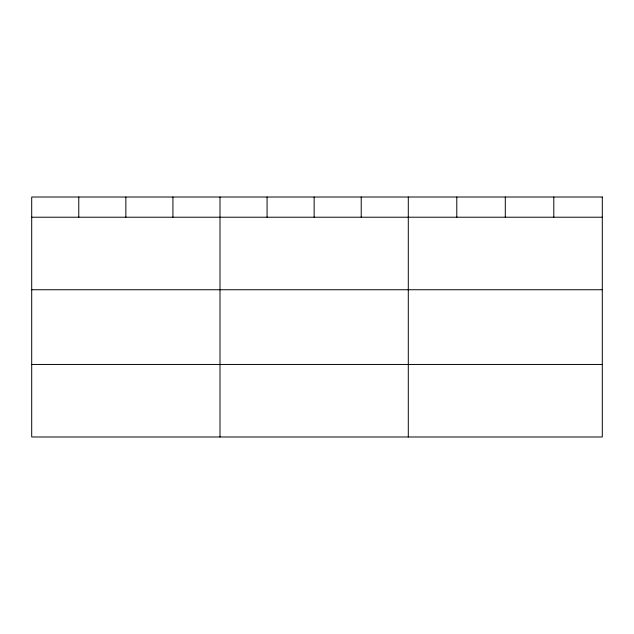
<?xml version="1.0" encoding="UTF-8"?>
<svg xmlns="http://www.w3.org/2000/svg" width="634" height="634" viewBox="0 0 634 634"><rect width="100%" height="100%" fill="white"/><g stroke="black" fill="none" stroke-linecap="round" stroke-linejoin="round"><path stroke-width="0.95" d="M31.7 217.216L602.3 217.216M31.7 289.738L602.3 289.738M31.7 364.455L602.3 364.455M553.799 197.016L553.799 217.216M505.298 197.016L505.298 217.216M456.797 197.016L456.797 217.216M408.296 197.016L408.296 436.984M361.221 197.016L361.221 217.216M314.147 197.016L314.147 217.216M267.072 197.016L267.072 217.216M219.998 197.016L219.998 436.984M172.923 197.016L172.923 217.216M125.849 197.016L125.849 217.216M78.775 197.016L78.775 217.216M602.3 197.016L31.7 197.016L31.7 436.984L602.3 436.984L602.3 197.016"/></g></svg>
